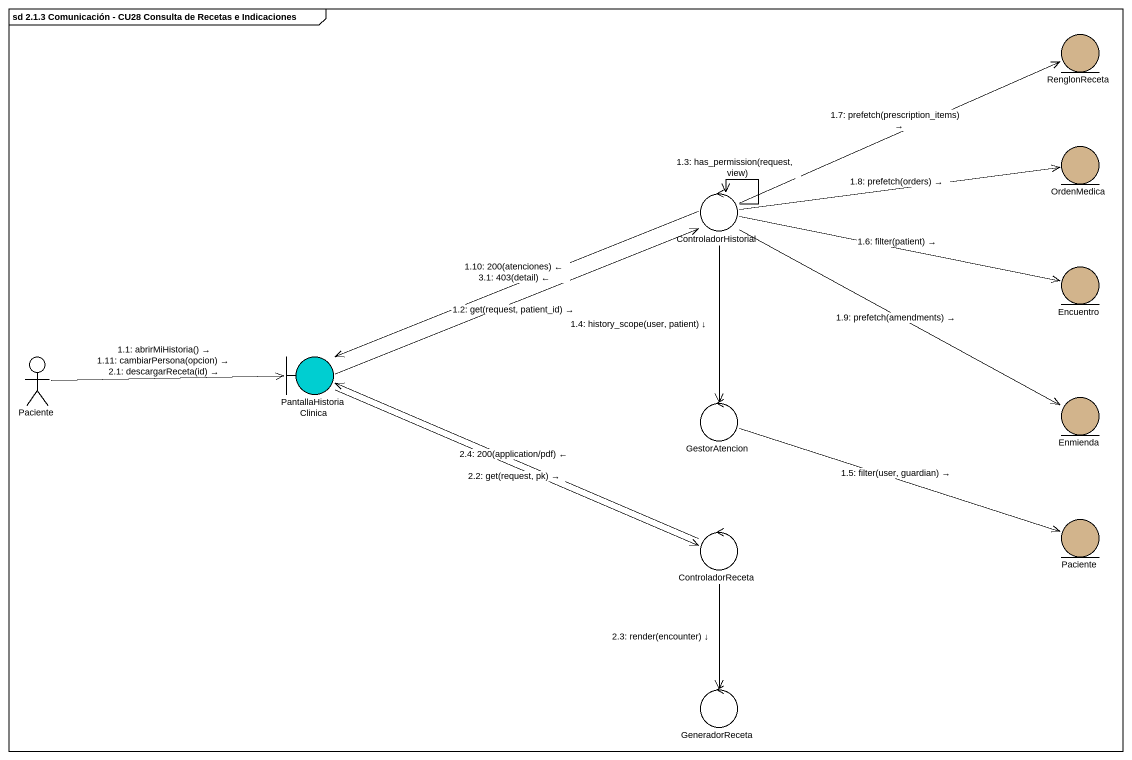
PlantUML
@startuml
mainframe sd 2.1.3 Comunicación - CU28 Consulta de Recetas e Indicaciones
entity RenglonReceta #D2B48C
entity OrdenMedica #D2B48C
control ControladorHistorial
entity Encuentro #D2B48C
actor Paciente
boundary PantallaHistoriaClinica #00CED1
entity Enmienda #D2B48C
control GestorAtencion
control ControladorReceta
entity "Paciente" as Paciente_2 #D2B48C
control GeneradorReceta
Paciente -right-> PantallaHistoriaClinica : 1.1: abrirMiHistoria() →\n1.11: cambiarPersona(opcion) →\n2.1: descargarReceta(id) →
PantallaHistoriaClinica -right-> ControladorHistorial : 1.2: get(request, patient_id) →
ControladorHistorial --> ControladorHistorial : 1.3: has_permission(request, view)
ControladorHistorial --> GestorAtencion : 1.4: history_scope(user, patient) ↓
GestorAtencion -right-> Paciente_2 : 1.5: filter(user, guardian) →
ControladorHistorial -right-> Encuentro : 1.6: filter(patient) →
ControladorHistorial -right-> RenglonReceta : 1.7: prefetch(prescription_items) →
ControladorHistorial -right-> OrdenMedica : 1.8: prefetch(orders) →
ControladorHistorial -right-> Enmienda : 1.9: prefetch(amendments) →
ControladorHistorial -left-> PantallaHistoriaClinica : 1.10: 200(atenciones) ←\n3.1: 403(detail) ←
PantallaHistoriaClinica -right-> ControladorReceta : 2.2: get(request, pk) →
ControladorReceta --> GeneradorReceta : 2.3: render(encounter) ↓
ControladorReceta -left-> PantallaHistoriaClinica : 2.4: 200(application/pdf) ←
@enduml
